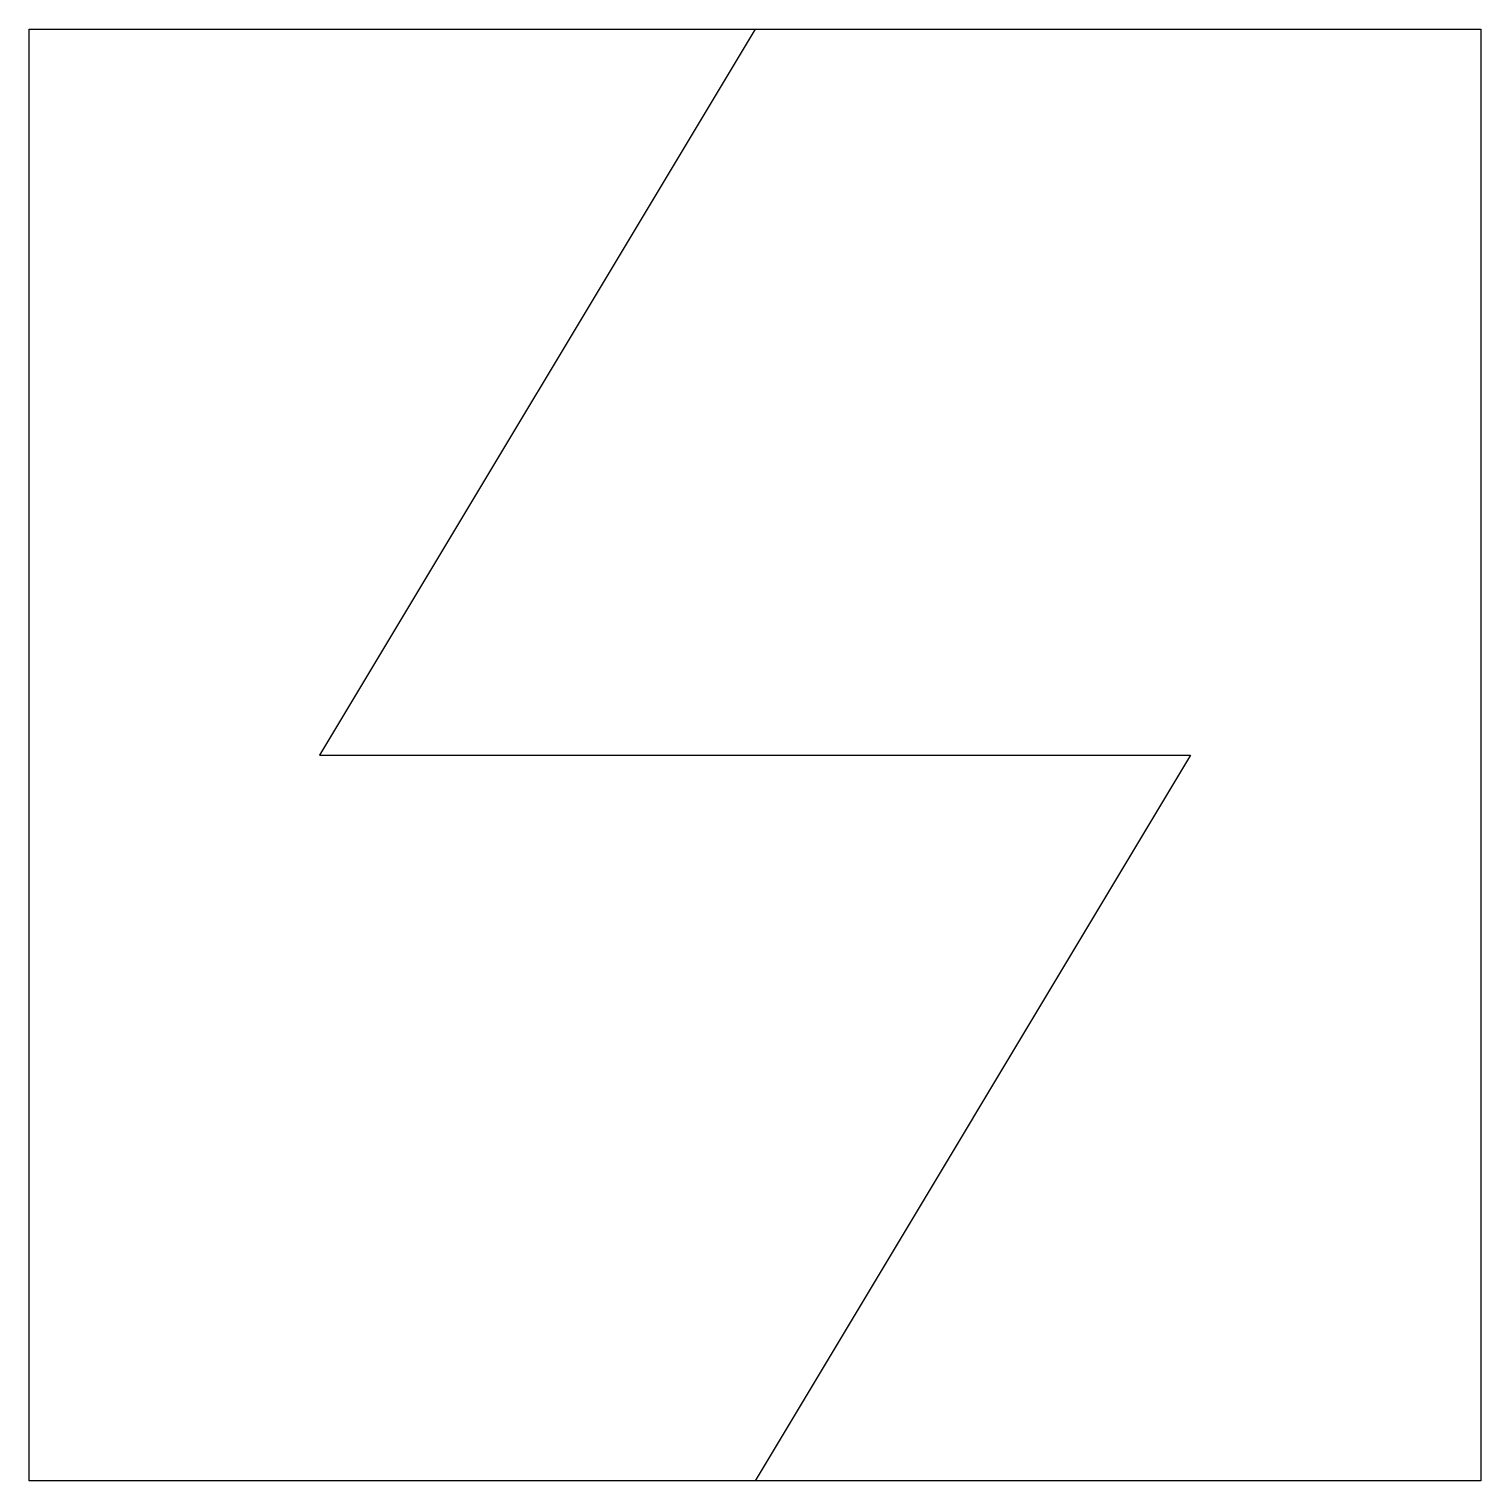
# Model space of a CAD drawing. Header units: millimetres. Extents: x -0.5 to 0.5, y -0.5 to 0.5.
import ezdxf

# ---------------------------------------------------------------- set-up
doc = ezdxf.new("R2010")
doc.units = ezdxf.units.MM

msp = doc.modelspace()

# ---------------------------------------------------------------- linework, layer by layer
at = {"color": 1, "true_color": 0xff0000}
for points in [[(-0.5, 0.5), (0.5, 0.5), (0.5, -0.5), (-0.5, -0.5), (-0.5, 0.5)], [(0, 0.5), (-0.3, 0), (0.3, 0), (0, -0.5)]]:
    msp.add_lwpolyline(points, dxfattribs=at)

doc.saveas('drawing.dxf')
